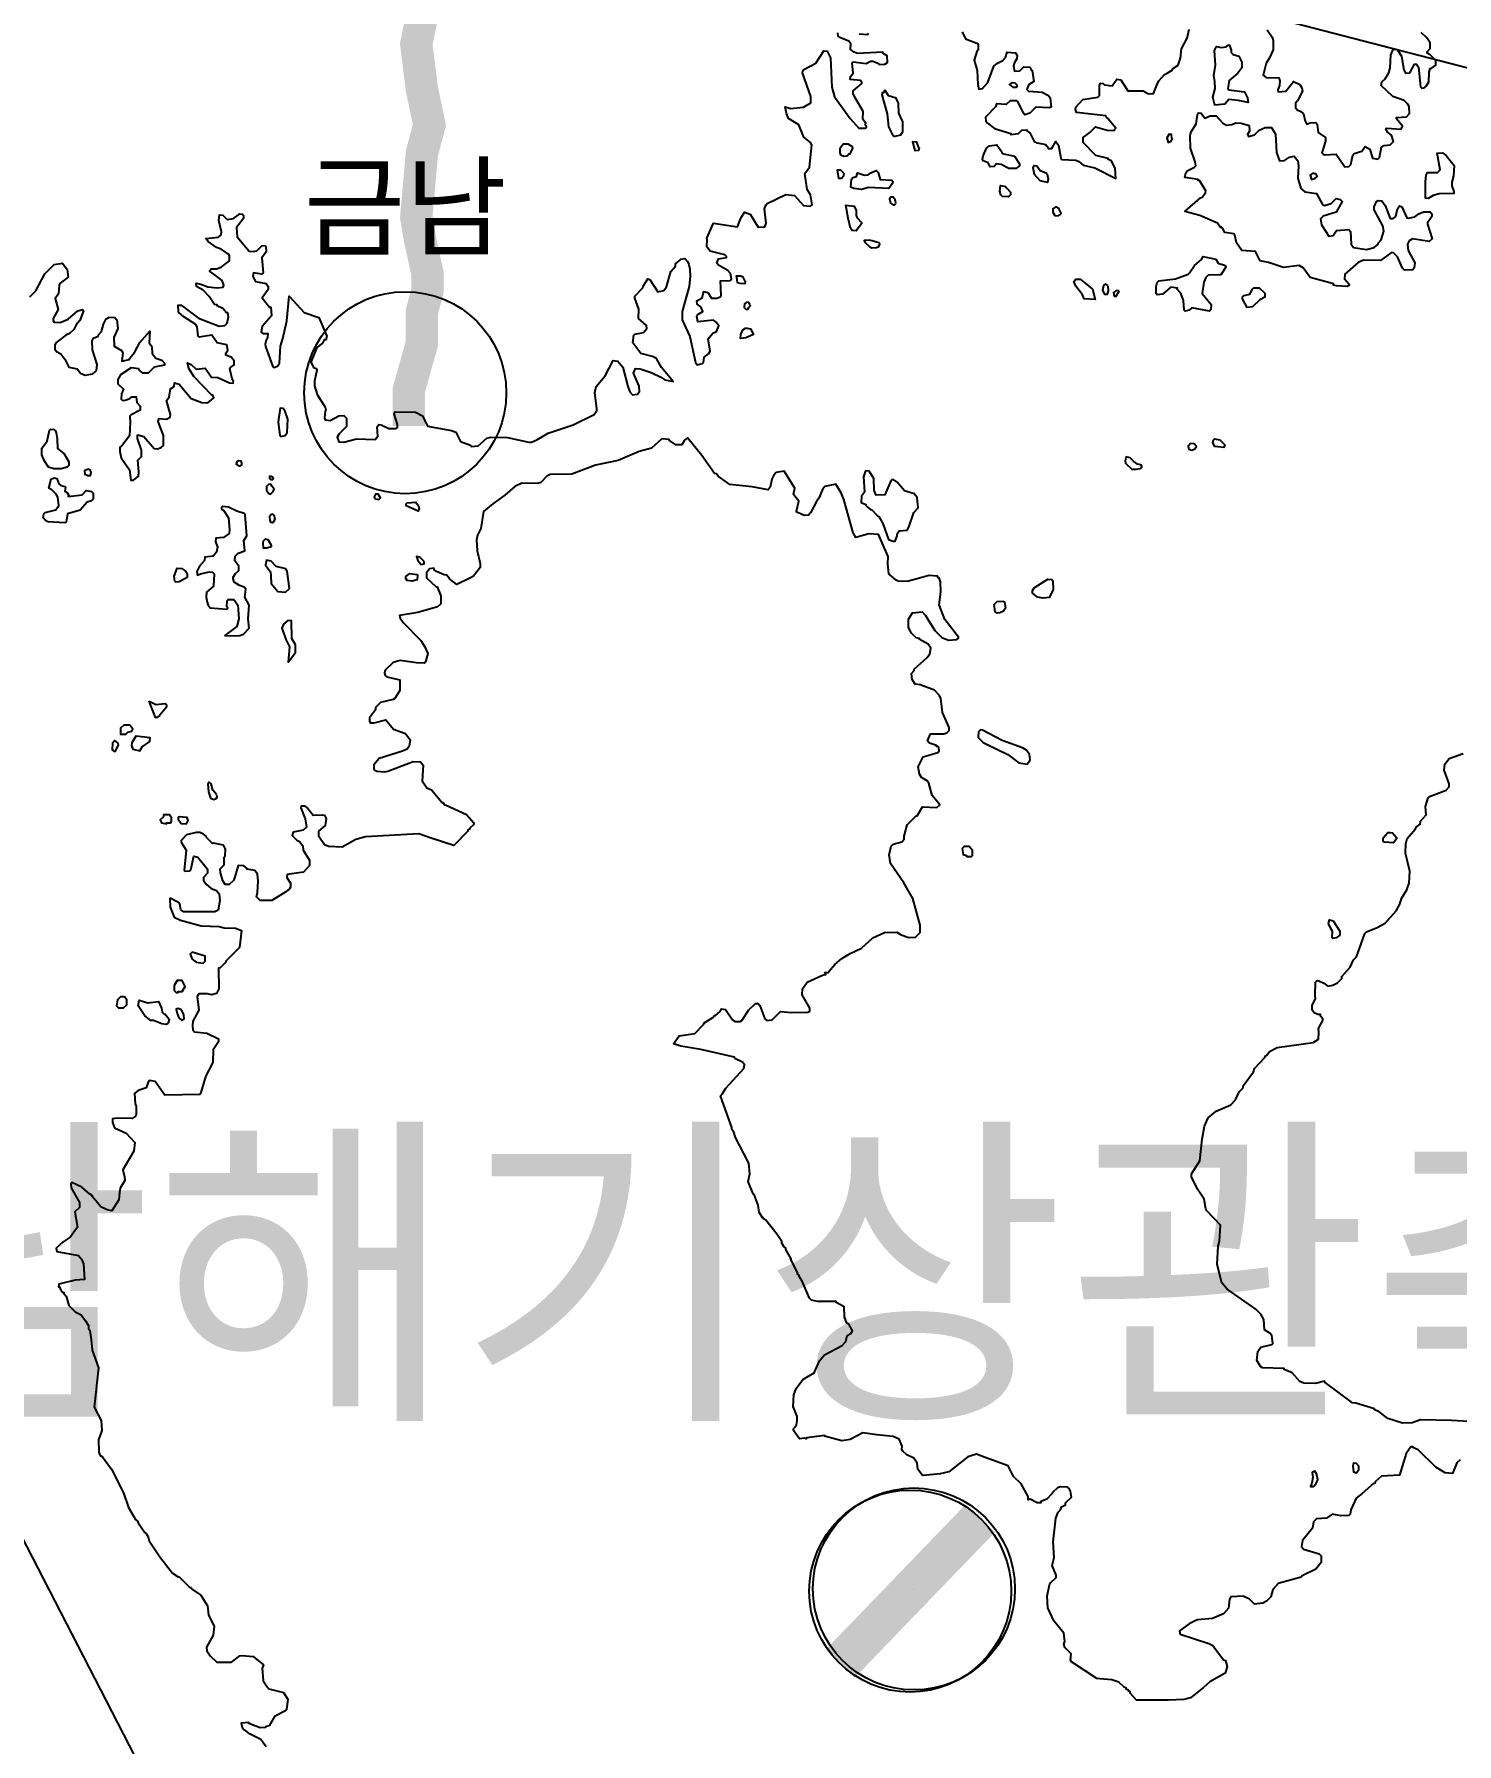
# Model space of a CAD drawing. Header units: millimetres. Extents: x -19392 to 580976, y -49129 to 736091.
# Drawn here: x 273600 to 291202, y 145260 to 166420 of the extents above; entities that cross this region are included whole.
import ezdxf
from ezdxf.enums import TextEntityAlignment as Align

# ---------------------------------------------------------------- set-up
doc = ezdxf.new("R2010")
doc.units = ezdxf.units.MM
for name, color, linetype in [('2121', 7, 'Continuous'), ('2122', 7, 'Continuous'), ('2411', 7, 'Continuous'), ('AWS', 4, 'Continuous'), ('AWS명', 2, 'Continuous'), ('EL', 2, 'Continuous'), ('Point', 1, 'Continuous'), ('관측소명', 3, 'Continuous'), ('기상청', 1, 'Continuous'), ('티센', 6, 'Continuous')]:
    doc.layers.add(name, color=color, linetype=linetype)
doc.styles.get("Standard").update_dxf_attribs({"font": ''})
doc.styles.get('Standard').set_extended_font_data('Gulim')

# ---------------------------------------------------------------- blocks, each defined once
blk = doc.blocks.new('관측소(기상청)')
at = {"layer": '기상청', "const_width": 500}
blk.add_lwpolyline([(821, 874), (-914, -926)], dxfattribs=at)
at = {"layer": '기상청'}
blk.add_circle((-46, -26), 1250, dxfattribs=at)

msp = doc.modelspace()

# ---------------------------------------------------------------- linework, layer by layer
at = {"layer": '2121', "color": 7}
for points in [[(273545, 163168), (273620, 163244), (273732, 163456), (273845, 163569), (273950, 163588), (274007, 163507), (274020, 163413), (273920, 163338), (273920, 163338), (273908, 163313), (273902, 163207), (273858, 163151), (273896, 163014), (273834, 162901), (273834, 162875), (273847, 162857), (273922, 162851), (274021, 162895), (274140, 162995), (274196, 163011), (274208, 162996), (274165, 162876), (274117, 162823), (274089, 162766), (274038, 162718), (273991, 162694), (273866, 162601), (273854, 162573), (273854, 162523), (273874, 162493), (273930, 162464), (273977, 162399), (274029, 162301), (274130, 162277), (274174, 162227), (274230, 162202), (274324, 162218), (274355, 162240), (274370, 162260), (274379, 162334), (274379, 162334), (274322, 162515), (274316, 162627), (274335, 162659), (274391, 162681), (274395, 162698), (274434, 162740), (274456, 162830), (274489, 162897), (274527, 162917), (274596, 162913), (274621, 162884), (274634, 162779), (274585, 162666), (274591, 162560), (274678, 162507), (274698, 162478), (274685, 162373), (274779, 162395), (274779, 162407), (274842, 162481), (274907, 162606), (275031, 162745), (275022, 162599), (275053, 162555), (275060, 162468), (275104, 162412), (275179, 162387), (275210, 162349), (275210, 162324), (275085, 162299), (275011, 162223), (275011, 162223), (274949, 162223), (274898, 162262), (274893, 162278), (274799, 162291), (274667, 162204), (274636, 162147), (274636, 162091), (274705, 162029), (274681, 161969), (274674, 161904), (274693, 161885), (274724, 161889), (274781, 161910), (274806, 161932), (274862, 161932), (274870, 161863), (274912, 161818), (274912, 161767), (274800, 161711), (274782, 161691), (274788, 161616), (274777, 161449), (274683, 161326), (274658, 161310), (274658, 161254), (274677, 161179), (274777, 161030), (274797, 160902), (274828, 160899), (274890, 160949), (274895, 161004), (274895, 161004), (274883, 161148), (274927, 161193), (274926, 161274), (274876, 161417), (274876, 161454), (274882, 161461), (274958, 161443), (275083, 161293), (275126, 161290), (275170, 161303), (275201, 161331), (275201, 161455), (275132, 161627), (275143, 161662), (275237, 161656), (275281, 161681), (275287, 161712), (275237, 161887), (275268, 161930), (275286, 162031), (275330, 162062), (275336, 162106), (275392, 162088), (275543, 161913), (275674, 161863), (275750, 161858), (275824, 161920), (275811, 161951), (275799, 161951), (275573, 162182), (275511, 162284), (275511, 162284), (275497, 162353), (275541, 162334), (275603, 162276), (275716, 162286), (275792, 162176), (275873, 162171), (276017, 162105), (276060, 162102), (276067, 162127), (276051, 162155), (276022, 162277), (276029, 162295), (276072, 162327), (276072, 162378), (276035, 162421), (275972, 162446), (275972, 162471), (275997, 162508), (275984, 162577), (275865, 162602), (275796, 162695), (275640, 162669), (275627, 162682), (275614, 162798), (275598, 162826), (275451, 162923), (275383, 162981), (275382, 163068), (275420, 163068), (275633, 162907), (275890, 162808), (275890, 162808), (275958, 162814), (275989, 162842), (276002, 162921), (275995, 162971), (275977, 162971), (275932, 163026), (275864, 163057), (275864, 163070), (275832, 163076), (275763, 163172), (275691, 163254), (275607, 163298), (275602, 163337), (275663, 163326), (275747, 163293), (275869, 163283), (275936, 163288), (275947, 163316), (275925, 163372), (275824, 163450), (275768, 163488), (275790, 163516), (275857, 163517), (275915, 163536), (276018, 163614), (276018, 163676), (276005, 163698), (275915, 163760), (275855, 163781), (275754, 163855), (275722, 163891), (275722, 163891), (275880, 163910), (275911, 163939), (275917, 163976), (275885, 164116), (275892, 164185), (275935, 164182), (275986, 164126), (276066, 164139), (276142, 164196), (276178, 164193), (276191, 164177), (276191, 164139), (276104, 164027), (276111, 163911), (276261, 163733), (276311, 163730), (276355, 163740), (276417, 163803), (276455, 163806), (276467, 163791), (276468, 163728), (276418, 163653), (276431, 163465), (276412, 163450), (276312, 163465), (276306, 163421), (276337, 163359), (276469, 163335), (276494, 163297), (276494, 163260), (276419, 163159), (276419, 163159), (276513, 163041), (276526, 163041), (276535, 162936), (276421, 162801), (276409, 162734), (276427, 162716), (276490, 162716), (276488, 162665), (276469, 162634), (276459, 162584), (276463, 162555), (276547, 162316), (276566, 162297), (276610, 162310), (276635, 162348), (276647, 162560), (276678, 162654), (276727, 162873), (276754, 163177), (276938, 162976), (277120, 162912), (277221, 162685), (277208, 162637), (277189, 162637), (277165, 162596), (277096, 162543), (277022, 162362), (277060, 162293), (277091, 162281), (277097, 162262), (277066, 162124), (277066, 162124), (277067, 162068), (277099, 161962), (277201, 161806), (277209, 161773), (277199, 161756), (277191, 161674), (277200, 161647), (277262, 161638), (277368, 161698), (277430, 161701), (277462, 161670), (277462, 161563), (277375, 161473), (277350, 161432), (277369, 161376), (277431, 161373), (277588, 161414), (277819, 161405), (277850, 161446), (277843, 161562), (277862, 161590), (277893, 161587), (277987, 161540), (278080, 161541), (278093, 161553), (278093, 161590), (278055, 161722), (278068, 161747), (278317, 161741), (278405, 161698), (278468, 161567), (278468, 161567), (278764, 161515), (278818, 161496), (278874, 161378), (279000, 161332), (279012, 161316), (279093, 161326), (279199, 161420), (279249, 161432), (279455, 161427), (279718, 161371), (279755, 161371), (279821, 161399), (279961, 161484), (280267, 161586), (280529, 161715), (280560, 161761), (280563, 161789), (280535, 161980), (280555, 162061), (280665, 162193), (280764, 162381), (280821, 162375), (280883, 162300), (280946, 162062), (280971, 161994), (281003, 161956), (281066, 161966), (281091, 161998), (281084, 162063), (281015, 162226), (281040, 162281), (281040, 162281), (281096, 162279), (281235, 162235), (281354, 162175), (281401, 162141), (281508, 162122), (281360, 162295), (281301, 162408), (281252, 162432), (281107, 162470), (281007, 162600), (281019, 162694), (281032, 162707), (281138, 162729), (281181, 162776), (281174, 162817), (281075, 162900), (281081, 163019), (281030, 163153), (281030, 163178), (281130, 163282), (281134, 163302), (281192, 163394), (281217, 163385), (281317, 163232), (281392, 163248), (281424, 163295), (281479, 163483), (281535, 163551), (281535, 163577), (281604, 163636), (281650, 163646), (281650, 163646), (281684, 163608), (281700, 163570), (281713, 163513), (281715, 163427), (281705, 163296), (281618, 162989), (281618, 162884), (281713, 162678), (281782, 162356), (281801, 162328), (281870, 162344), (281883, 162359), (281889, 162422), (281945, 162466), (281964, 162497), (281938, 162648), (281997, 162720), (282044, 162741), (282069, 162810), (282038, 162857), (282006, 162879), (281812, 162859), (281800, 162928), (281812, 162953), (281874, 162990), (281848, 163047), (281804, 163081), (281799, 163122), (281864, 163157), (281886, 163234), (281936, 163225), (281936, 163225), (281980, 163153), (282046, 163155), (282086, 163169), (282098, 163185), (282092, 163366), (282210, 163373), (282229, 163391), (282216, 163460), (282184, 163495), (282066, 163560), (282048, 163588), (282066, 163641), (282165, 163657), (282165, 163670), (282147, 163691), (281965, 163734), (281921, 163787), (281927, 163878), (281921, 163897), (282006, 164081), (282302, 164038), (282343, 164144), (282389, 164217), (282457, 164192), (282558, 164030), (282640, 164036), (282658, 164080), (282638, 164259), (282651, 164306), (282669, 164324), (282900, 164437), (282900, 164437), (283006, 164425), (283120, 164301), (283201, 164292), (283226, 164307), (283206, 164432), (283162, 164500), (283137, 164698), (283193, 164776), (283223, 165050), (283207, 165080), (283123, 165144), (283060, 165297), (282935, 165375), (282910, 165437), (282892, 165520), (282959, 165502), (283120, 165519), (283209, 165569), (283208, 165651), (283107, 165943), (283113, 165981), (283270, 166063), (283369, 166213), (283413, 166211), (283451, 166126), (283470, 165763), (283502, 165645), (283697, 165377), (283803, 165259), (283885, 165256), (283897, 165272), (283897, 165272), (283883, 165297), (283889, 165315), (283853, 165368), (283859, 165465), (283752, 165639), (283733, 165687), (283733, 165718), (283839, 165809), (283839, 165822), (283826, 165849), (283695, 165859), (283702, 165896), (283732, 165939), (283719, 166065), (283732, 166077), (283895, 166059), (283947, 166087), (283975, 166087), (284032, 166065), (284057, 166044), (284126, 166050), (284157, 166072), (284156, 166153), (284100, 166187), (284100, 166200), (283786, 166181), (283744, 166196), (283700, 166232), (283706, 166302), (283681, 166333), (283568, 166379), (283568, 166379), (283549, 166398), (283543, 166439)], [(283809, 166423), (283912, 166418), (283924, 166434)], [(285080, 166450), (285124, 166363), (285262, 166310), (285281, 166295), (285281, 166226), (285265, 166205), (285231, 166101), (285269, 165970), (285276, 165798), (285288, 165741), (285333, 165748), (285401, 165821), (285475, 166026), (285519, 166062), (285584, 166094), (285620, 166133), (285637, 166196), (285743, 166190), (285762, 166156), (285757, 166116), (285728, 166072), (285719, 166027), (285731, 165962), (285794, 165965), (285843, 166016), (285843, 166016), (285919, 166013), (285938, 165972), (285950, 165972), (285969, 165835), (285903, 165792), (285882, 165738), (285901, 165716), (286070, 165704), (286151, 165661), (286170, 165632), (286183, 165517), (286157, 165507), (285995, 165516), (285920, 165441), (285858, 165422), (285840, 165441), (285770, 165588), (285757, 165594), (285677, 165594), (285627, 165552), (285508, 165558), (285496, 165521), (285371, 165395), (285375, 165344), (285395, 165318), (285484, 165252), (285684, 165193), (285684, 165181), (285778, 165191), (285821, 165234), (285884, 165238), (285884, 165226), (285921, 165200), (285972, 165091), (286012, 165074), (286116, 165054), (286116, 165054), (286116, 165042), (286134, 165030), (286147, 165004), (286191, 165004), (286242, 165093), (286275, 165047), (286304, 164885), (286316, 164870), (286489, 164863), (286524, 164846), (286578, 164798), (286724, 164767), (286984, 164634), (286974, 164758), (286928, 164854), (286887, 164868), (286887, 164880), (286735, 164919), (286578, 165081), (286578, 165143), (286662, 165203), (286733, 165275), (286877, 165232), (286965, 165229), (286965, 165242), (286984, 165257), (286900, 165355), (286894, 165374), (286862, 165393), (286858, 165410), (286495, 165452), (286484, 165490), (286489, 165518), (286575, 165613), (286759, 165643), (286780, 165663), (286780, 165663), (286782, 165784), (286794, 165813), (286826, 165810), (286844, 165794), (286938, 165782), (286994, 165863), (287044, 165857), (287132, 165720), (287320, 165720), (287388, 165683), (287450, 165687), (287500, 165811), (287520, 165849), (287587, 165921), (287620, 165940), (287681, 165974), (287686, 165990), (287755, 166038), (287783, 166123), (287798, 166241), (287867, 166372), (287891, 166484)], [(288854, 166476), (288916, 166382), (288929, 166341), (288930, 166226), (288884, 166126), (288843, 166063), (288806, 165913), (288843, 165885), (288999, 165879), (289012, 165845), (289007, 165784), (288987, 165733), (288994, 165708), (289087, 165714), (289180, 165833), (289262, 165799), (289287, 165756), (289294, 165715), (289294, 165715), (289231, 165596), (289207, 165568), (289207, 165515), (289226, 165484), (289273, 165464), (289307, 165434), (289326, 165343), (289345, 165306), (289388, 165324), (289458, 165328), (289476, 165306), (289489, 165204), (289576, 165141), (289576, 165097), (289534, 164954), (289547, 164935), (289564, 164928), (289709, 164935), (289815, 164779), (289866, 164783), (289890, 164808), (289915, 164923), (289934, 164942), (290027, 164971), (290070, 165030), (290126, 164999), (290159, 164887), (290227, 164875), (290246, 164894), (290270, 165025), (290300, 165041), (290376, 165050), (290420, 165094), (290395, 165169), (290342, 165210), (290342, 165222), (290342, 165222), (290326, 165237), (290332, 165256), (290513, 165247), (290532, 165282), (290457, 165373), (290457, 165391), (290582, 165397), (290619, 165438), (290612, 165525), (290594, 165560), (290550, 165601), (290412, 165650), (290268, 165786), (290275, 165830), (290318, 165867), (290361, 165944), (290376, 166005), (290388, 166163), (290416, 166231), (290447, 166235), (290472, 166219), (290517, 166150), (290548, 165978), (290568, 165938), (290623, 165944), (290679, 166051), (290704, 166048), (290729, 166013), (290755, 165770), (290770, 165753), (290797, 165758), (290824, 165779), (290855, 165830), (290861, 165952), (290873, 165995), (290885, 165995), (290885, 165995), (290942, 166039), (290942, 166096), (290873, 166167), (290835, 166186), (290835, 166204), (290872, 166245), (290872, 166314), (290833, 166375), (290760, 166441)], [(291244, 148775), (291201, 148740), (291151, 148606), (291057, 148615), (290945, 148683), (290725, 148901), (290657, 148926), (290657, 148938), (290632, 148938), (290576, 148854), (290495, 148584), (290270, 148575), (290197, 148509), (290185, 148484), (290173, 148484), (290031, 148360), (289959, 148302), (289893, 148155), (289885, 148104), (289866, 148086), (289766, 148082), (289661, 148104), (289591, 148054), (289466, 148047), (289429, 148009), (289417, 147928), (289417, 147928), (289292, 147777), (289280, 147702), (289305, 147668), (289499, 147610), (289524, 147588), (289525, 147504), (289460, 147423), (289289, 147339), (289275, 147322), (288994, 147246), (288926, 147171), (288902, 147079), (288846, 147025), (288802, 147001), (288701, 146988), (288639, 147051), (288558, 147088), (288408, 147081), (288389, 147050), (288376, 146938), (288314, 146869), (288178, 146812), (287996, 146795), (287965, 146783), (287892, 146745), (287771, 146660), (287778, 146617), (288135, 146503), (288185, 146477), (288316, 146300), (288341, 146290), (288341, 146290), (288362, 146214), (288336, 146135), (288147, 146028), (288068, 145957), (287908, 145828), (287831, 145809), (287637, 145800), (287240, 145801), (287159, 145888), (287159, 145907), (287139, 145913), (287139, 145926), (287112, 145937), (287112, 145949), (287087, 145960), (287022, 146023), (286935, 146054), (286786, 146066), (286749, 146069), (286436, 146275), (286423, 146294), (286429, 146375), (286353, 146454), (286341, 146499), (286353, 146526), (286341, 146630), (286216, 146784), (286140, 146943), (286133, 147086), (286164, 147230), (286175, 147253), (286175, 147253), (286245, 147318), (286245, 147349), (286194, 147467), (286219, 147568), (286206, 147761), (286242, 148053), (286271, 148128), (286300, 148158), (286311, 148193), (286361, 148218), (286360, 148242), (286435, 148313), (286423, 148386), (286404, 148421), (286385, 148436), (286299, 148440), (286260, 148430), (286198, 148372), (286192, 148353), (286129, 148288), (286054, 148258), (286055, 148245), (286011, 148245), (285924, 148288), (285897, 148282), (285899, 148321), (285814, 148478), (285716, 148571), (285653, 148702), (285367, 148804), (285260, 148845), (285260, 148845), (285152, 148813), (284916, 148625), (284810, 148600), (284598, 148583), (284585, 148587), (284535, 148661), (284524, 148735), (284484, 148796), (284396, 148836), (284347, 148883), (284334, 148904), (284338, 148944), (284302, 149029), (284227, 149063), (284028, 149084), (283852, 149109), (283696, 149027), (283595, 149010), (283377, 149067), (283384, 149076), (283154, 149048), (283152, 149035), (283132, 149044), (283068, 149035), (282996, 149140), (282996, 149159), (283032, 149208), (283040, 149259), (283040, 149312), (282989, 149437), (283001, 149581), (283001, 149581), (283029, 149658), (283110, 149769), (283250, 149853), (283318, 150000), (283380, 150075), (283598, 150192), (283643, 150239), (283661, 150314), (283703, 150337), (283723, 150370), (283680, 150455), (283655, 150468), (283626, 150544), (283622, 150670), (283522, 150723), (283522, 150735), (283290, 150736), (283219, 150751), (283191, 150778), (283104, 150985), (283060, 151051), (283065, 151061), (283040, 151079), (283047, 151085), (282961, 151255), (282966, 151264), (282902, 151378), (282902, 151396), (282876, 151415), (282851, 151458), (282851, 151476), (282851, 151476), (282791, 151566), (282653, 151741), (282625, 151760), (282625, 151772), (282612, 151772), (282569, 151841), (282556, 151927), (282510, 152061), (282496, 152066), (282435, 152221), (282454, 152315), (282441, 152446), (282279, 152766), (282251, 152844), (282233, 152864), (282233, 152889), (282090, 153282), (282113, 153302), (282157, 153376), (282381, 153620), (282387, 153665), (282363, 153699), (282271, 153744), (282263, 153761), (281847, 153855), (281601, 153896), (281510, 153924), (281580, 154024), (281774, 154053), (281885, 154168), (281885, 154181), (281885, 154181), (281998, 154251), (282017, 154273), (282029, 154273), (282086, 154326), (282104, 154357), (282153, 154351), (282241, 154223), (282272, 154201), (282335, 154202), (282354, 154214), (282442, 154346), (282526, 154425), (282556, 154423), (282579, 154399), (282641, 154234), (282667, 154212), (282729, 154221), (282835, 154325), (282971, 154312), (283172, 154314), (283197, 154330), (283197, 154367), (283103, 154529), (283108, 154604), (283165, 154686), (283355, 154775), (283397, 154782), (283383, 154805), (283426, 154805), (283426, 154817), (283505, 154906), (283505, 154906), (283595, 154981), (283698, 155043), (283838, 155107), (283975, 155238), (284119, 155301), (284274, 155308), (284317, 155278), (284419, 155240), (284506, 155243), (284562, 155302), (284564, 155392), (284473, 155721), (284362, 155917), (284197, 156157), (284177, 156263), (284202, 156370), (284227, 156395), (284334, 156423), (284365, 156458), (284365, 156496), (284402, 156633), (284513, 156746), (284526, 156746), (284592, 156857), (284769, 156849), (284806, 156884), (284709, 156996), (284668, 157152), (284650, 157180), (284580, 157221), (284556, 157262), (284556, 157262), (284536, 157352), (284598, 157477), (284779, 157531), (284798, 157549), (284792, 157587), (284779, 157605), (284766, 157605), (284766, 157618), (284679, 157646), (284651, 157673), (284691, 157759), (284855, 157762), (284891, 157772), (284922, 157803), (284922, 157840), (284839, 158027), (284817, 158200), (284802, 158236), (284738, 158303), (284564, 158368), (284502, 158376), (284464, 158433), (284457, 158507), (284486, 158546), (284489, 158563), (284647, 158705), (284681, 158751), (284694, 158821), (284662, 158871), (284548, 158933), (284554, 158943), (284554, 158943), (284514, 158950), (284456, 159007), (284418, 159076), (284418, 159181), (284467, 159257), (284586, 159270), (284629, 159227), (284743, 159039), (284830, 158952), (284912, 158921), (285018, 158928), (285037, 158946), (285037, 158959), (284867, 159177), (284798, 159358), (284820, 159519), (284815, 159644), (284797, 159692), (284785, 159692), (284778, 159711), (284672, 159720), (284416, 159650), (284297, 159647), (284266, 159662), (284176, 159740), (284163, 159864), (284165, 159956), (284045, 160230), (283927, 160236), (283765, 160189), (283733, 160248), (283733, 160248), (283619, 160660), (283585, 160744), (283519, 160853), (283381, 160822), (283353, 160786), (283308, 160677), (283278, 160636), (283207, 160496), (283182, 160468), (283127, 160465), (283038, 160505), (283032, 160517), (283063, 160639), (282994, 160723), (283012, 160802), (282881, 161014), (282781, 160994), (282750, 160963), (282726, 160912), (282706, 160816), (282681, 160779), (282484, 160819), (282207, 160849), (282062, 160950), (282044, 160979), (282019, 160982), (281861, 161208), (281684, 161425), (281648, 161396), (281612, 161337), (281537, 161337), (281537, 161337), (281459, 161390), (281455, 161406), (281366, 161414), (281237, 161295), (281087, 161257), (280825, 161144), (280544, 161087), (280251, 160973), (279982, 160969), (279942, 160950), (279870, 160872), (279832, 160860), (279633, 160865), (279548, 160823), (279424, 160713), (279273, 160609), (279159, 160514), (279128, 160301), (279085, 160219), (279073, 160163), (279082, 160027), (279117, 159870), (279118, 159820), (279037, 159711), (279000, 159690), (278831, 159609), (278740, 159680), (278705, 159725), (278674, 159728), (278576, 159771), (278549, 159790), (278549, 159790), (278543, 159811), (278491, 159804), (278455, 159755), (278455, 159693), (278575, 159581), (278587, 159581), (278631, 159469), (278632, 159369), (278588, 159331), (278345, 159262), (278120, 159226), (278126, 159192), (278167, 159139), (278384, 158918), (278434, 158839), (278471, 158755), (278441, 158653), (278428, 158637), (278330, 158640), (278128, 158667), (278042, 158642), (277941, 158547), (277934, 158510), (277942, 158483), (277961, 158465), (278123, 158429), (278123, 158298), (278061, 158198), (278040, 158185), (277886, 158147), (277824, 158085), (277824, 158085), (277824, 158059), (277749, 157960), (277749, 157916), (277762, 157897), (277808, 157899), (277949, 157936), (278045, 157818), (278193, 157764), (278252, 157688), (278239, 157610), (278213, 157573), (278157, 157545), (277870, 157454), (277801, 157379), (277801, 157328), (277814, 157310), (277839, 157300), (277932, 157292), (277974, 157298), (278289, 157418), (278381, 157413), (278414, 157375), (278402, 157180), (278459, 157094), (278515, 157069), (278645, 156914), (278664, 156903), (278671, 156882), (278696, 156879), (278947, 156764), (279041, 156658), (279041, 156658), (279041, 156639), (278988, 156592), (278988, 156580), (278964, 156568), (278964, 156555), (278790, 156377), (278510, 156469), (278360, 156525), (277698, 156485), (277580, 156453), (277411, 156359), (277242, 156365), (277192, 156389), (277123, 156489), (277123, 156558), (277204, 156627), (277216, 156714), (277198, 156745), (277172, 156755), (277051, 156751), (276972, 156851), (276954, 156864), (276904, 156867), (276897, 156845), (276954, 156708), (276967, 156607), (276929, 156570), (276804, 156545), (276792, 156504), (276849, 156443), (276881, 156427), (276881, 156427), (276924, 156376), (276929, 156320), (277005, 156196), (277006, 156133), (276931, 156048), (276731, 156021), (276725, 155984), (276769, 155913), (276769, 155863), (276757, 155844), (276714, 155804), (276539, 155700), (276395, 155700), (276351, 155743), (276363, 155799), (276369, 155937), (276362, 156025), (276331, 156068), (276231, 156086), (276231, 156099), (276194, 156127), (276125, 156130), (276069, 155949), (276014, 155895), (275963, 155898), (275932, 155942), (275904, 156041), (275900, 156091), (275950, 156141), (275950, 156235), (275962, 156251), (275962, 156251), (275968, 156332), (275943, 156382), (275818, 156409), (275805, 156403), (275732, 156478), (275729, 156493), (275695, 156521), (275648, 156541), (275605, 156541), (275482, 156512), (275418, 156440), (275418, 156421), (275481, 156321), (275456, 156071), (275463, 156062), (275526, 156065), (275538, 156078), (275575, 156247), (275624, 156234), (275744, 156085), (275744, 156035), (275694, 155984), (275694, 155947), (275729, 155901), (275788, 155847), (275857, 155823), (275888, 155782), (275895, 155698), (275877, 155579), (275833, 155557), (275452, 155556), (275452, 155556), (275414, 155584), (275402, 155652), (275383, 155674), (275283, 155727), (275277, 155721), (275283, 155615), (275333, 155493), (275409, 155456), (275665, 155385), (275888, 155376), (275951, 155361), (276090, 155355), (276165, 155325), (276141, 155117), (275969, 154949), (275969, 154936), (275899, 154866), (275879, 154861), (275886, 154604), (275855, 154548), (275792, 154532), (275743, 154545), (275636, 154541), (275618, 154510), (275638, 154341), (275563, 154203), (275557, 154153), (275563, 154097), (275582, 154072), (275737, 154055), (275882, 153987), (275882, 153987), (275882, 153950), (275814, 153849), (275809, 153692), (275725, 153530), (275659, 153310), (275647, 153295), (275216, 153287), (275097, 153458), (275028, 153471), (275009, 153450), (274985, 153380), (274885, 153345), (274841, 153308), (274850, 153180), (274861, 153152), (274861, 153051), (274849, 153026), (274811, 152998), (274625, 153004), (274568, 152994), (274568, 152951), (274593, 152885), (274737, 152820), (274843, 152702), (274831, 152595), (274695, 152366), (274718, 152280), (274720, 152233), (274664, 152138), (274654, 152084), (274646, 151995), (274646, 151995), (274560, 151859), (274503, 151870), (274424, 151905), (274321, 152031), (274321, 152044), (274308, 152044), (274308, 152056), (274286, 152065), (274189, 152149), (274064, 152206), (274052, 152190), (274058, 152143), (274158, 151962), (274159, 151900), (274103, 151843), (274135, 151656), (274048, 151537), (273953, 151469), (273873, 151396), (273880, 151355), (274148, 151306), (274185, 151258), (274211, 151200), (274221, 151008), (274105, 151001), (273906, 150949), (273900, 150918), (273913, 150915), (273925, 150883), (273955, 150846), (273967, 150846), (273967, 150846), (273967, 150833), (273994, 150802), (274026, 150687), (274107, 150606), (274182, 150571), (274236, 150497), (274270, 150438), (274273, 150401), (274289, 150374), (274303, 150261), (274315, 150132), (274397, 149914), (274342, 149426), (274430, 149264), (274437, 149140), (274412, 149067), (274394, 149027), (274401, 148870), (274413, 148833), (274444, 148811), (274557, 148661), (274706, 148366), (274765, 148184), (274852, 148037), (274878, 148018), (274884, 147997), (274967, 147875), (274985, 147864), (275010, 147823), (275023, 147772), (275154, 147573), (275154, 147573), (275311, 147374), (275380, 147327), (275392, 147327), (275527, 147197), (275540, 147197), (275546, 147178), (275662, 147101), (275744, 146969), (275756, 146851), (275825, 146716), (275814, 146607), (275733, 146456), (275734, 146413), (275775, 146349), (275859, 146273), (276040, 146270), (276146, 146348), (276171, 146355), (276308, 146340), (276437, 146238), (276421, 146197), (276434, 146041), (276472, 145978), (276503, 145941), (276684, 145895), (276736, 145812), (276723, 145685), (276710, 145670), (276573, 145598), (276505, 145482), (276471, 145476), (276471, 145476), (276461, 145462), (276395, 145460), (276255, 145512), (276255, 145525), (276161, 145515), (276174, 145461), (276199, 145435), (276249, 145396), (276405, 145316), (276468, 145229)], [(291424, 149247), (291137, 149261), (290755, 149270), (290649, 149232), (290531, 149231), (290349, 149287), (290236, 149374), (290185, 149394), (290183, 149407), (289955, 149476), (289912, 149479), (289912, 149479), (289573, 149731), (289567, 149750), (289456, 149722), (289311, 149724), (289261, 149746), (289167, 149851), (289067, 149892), (289066, 149904), (288798, 149913), (288779, 149925), (288728, 150006), (288741, 150118), (288778, 150169), (288915, 150204), (288928, 150220), (288915, 150313), (288888, 150344), (288821, 150385), (288814, 150513), (288779, 150577), (288714, 150639), (288363, 150886), (288294, 150967), (288237, 151191), (288248, 151418), (288267, 151481), (288279, 151679), (288110, 151857), (288097, 151882), (288078, 152003), (287996, 152127), (287996, 152127), (287921, 152278), (287921, 152315), (288021, 152478), (288050, 152746), (288081, 152907), (288125, 153009), (288225, 153090), (288406, 153170), (288465, 153232), (288511, 153330), (288561, 153379), (288561, 153405), (288688, 153579), (288698, 153617), (288828, 153757), (288834, 153776), (288852, 153783), (288884, 153830), (288978, 153878), (289427, 153942), (289490, 153982), (289496, 154070), (289490, 154114), (289545, 154213), (289545, 154232), (289514, 154267), (289514, 154286), (289483, 154286), (289438, 154307), (289413, 154339), (289413, 154401), (289413, 154401), (289456, 154482), (289450, 154526), (289456, 154688), (289475, 154707), (289494, 154704), (289558, 154674), (289606, 154636), (289668, 154649), (289725, 154680), (289781, 154733), (289781, 154758), (289884, 154874), (289923, 154965), (289960, 155001), (290066, 155291), (290085, 155309), (290217, 155364), (290315, 155419), (290453, 155572), (290497, 155654), (290519, 155724), (290583, 155830), (290614, 155911), (290620, 156060), (290569, 156285), (290573, 156400), (290587, 156467), (290693, 156586), (290700, 156605), (290749, 156642), (290755, 156679), (290755, 156679), (290822, 156759), (290817, 156861), (290848, 156967), (290866, 156986), (291073, 157065), (291110, 157106), (291110, 157143), (291046, 157311), (291053, 157386), (291108, 157455), (291283, 157518)]]:
    msp.add_lwpolyline(points, dxfattribs=at)
at = {"layer": '2122', "color": 7}
for points in [[(288195, 165910), (288218, 166036), (288205, 166217), (288229, 166267), (288286, 166255), (288348, 166264), (288373, 166286), (288392, 166283), (288411, 166224), (288411, 166193), (288437, 166168), (288505, 166147), (288542, 166075), (288542, 166006), (288493, 165940), (288387, 165849), (288369, 165749), (288381, 165730), (288575, 165706), (288613, 165632), (288619, 165575), (288496, 165601), (288381, 165612), (288332, 165556), (288207, 165543), (288182, 165643), (288213, 165748), (288210, 165837), (288195, 165910), (288195, 165910)], [(284153, 165433), (284172, 165272), (284216, 165182), (284235, 165160), (284254, 165157), (284322, 165176), (284347, 165217), (284346, 165336), (284298, 165442), (284296, 165567), (284264, 165629), (284170, 165657), (284133, 165719), (284120, 165722), (284107, 165696), (284094, 165696), (284089, 165669), (284153, 165433), (284153, 165433)], [(285767, 165787), (285738, 165816), (285692, 165820), (285669, 165796), (285709, 165764), (285756, 165766), (285767, 165784), (285767, 165784)], [(287838, 164224), (288031, 164397), (288050, 164403), (288092, 164455), (288098, 164480), (288017, 164608), (288004, 164611), (288004, 164623), (287836, 164648), (287849, 164705), (287866, 164730), (287958, 164776), (287972, 164792), (287966, 164842), (287909, 165010), (287902, 165166), (287914, 165210), (287977, 165310), (287995, 165422), (288007, 165448), (288039, 165442), (288083, 165380), (288151, 165411), (288226, 165411), (288307, 165318), (288351, 165296), (288420, 165303), (288470, 165325), (288533, 165319), (288633, 165291), (288639, 165219), (288639, 165219), (288614, 165178), (288627, 165154), (288701, 165175), (288758, 165232), (288833, 165264), (288908, 165264), (288958, 165183), (288971, 164958), (289009, 164855), (289072, 164858), (289134, 164899), (289190, 164909), (289234, 164852), (289243, 164791), (289235, 164637), (289272, 164509), (289323, 164469), (289467, 164448), (289542, 164313), (289566, 164301), (289648, 164323), (289711, 164385), (289760, 164376), (289785, 164348), (289711, 164217), (289549, 164167), (289517, 164135), (289530, 164060), (289619, 163920), (289674, 163930), (289712, 163992), (289712, 163992), (289868, 164002), (289887, 163980), (289895, 163821), (289925, 163780), (290087, 163756), (290181, 163782), (290229, 163822), (290229, 163834), (290268, 163875), (290299, 163981), (290286, 164049), (290179, 164247), (290179, 164284), (290210, 164350), (290231, 164362), (290273, 164356), (290317, 164300), (290379, 164141), (290417, 164141), (290449, 164163), (290467, 164257), (290492, 164295), (290522, 164285), (290586, 164148), (290604, 164142), (290685, 164158), (290734, 164196), (290792, 164223), (290873, 164221), (290892, 164196), (290892, 164165), (290892, 164165), (290842, 164087), (290842, 164068), (290899, 163889), (290862, 163855), (290656, 163886), (290612, 163864), (290593, 163820), (290600, 163745), (290682, 163589), (290675, 163527), (290657, 163504), (290557, 163498), (290532, 163523), (290469, 163664), (290418, 163716), (290394, 163719), (290257, 163619), (290050, 163624), (289981, 163593), (289819, 163449), (289814, 163393), (289870, 163327), (289870, 163308), (289845, 163299), (289715, 163304), (289677, 163316), (289675, 163329), (289389, 163410), (289300, 163529), (289250, 163559), (289057, 163533), (289057, 163533), (288874, 163595), (288770, 163617), (288713, 163729), (288544, 163744), (288475, 163838), (288456, 163935), (288444, 163950), (288331, 163968), (288305, 164018), (288287, 164025), (288287, 164037), (288274, 164030), (288243, 164083), (288022, 164177), (287838, 164224), (287838, 164224)], [(283650, 165059), (283610, 165058), (283567, 165002), (283567, 164946), (283580, 164927), (283617, 164909), (283658, 164914), (283679, 164940), (283695, 164941), (283729, 165009), (283723, 165027), (283673, 165059), (283650, 165059), (283650, 165059)], [(284544, 165012), (284520, 165083), (284468, 165088), (284497, 164983), (284545, 164984), (284554, 165012), (284554, 165012)], [(285579, 164944), (285729, 164909), (285792, 164816), (285792, 164791), (285746, 164757), (285661, 164759), (285566, 164809), (285505, 164815), (285479, 164784), (285429, 164777), (285404, 164827), (285341, 164852), (285335, 164870), (285341, 164914), (285385, 165008), (285422, 165039), (285510, 165052), (285573, 164966), (285579, 164944), (285579, 164944)], [(287678, 165130), (287671, 165181), (287645, 165185), (287613, 165136), (287631, 165079), (287667, 165098), (287683, 165128), (287683, 165128)], [(290823, 164676), (290840, 164708), (290965, 164708), (290996, 164740), (290958, 164946), (291027, 164952), (291071, 164920), (291171, 164797), (291162, 164668), (291139, 164591), (291140, 164544), (291166, 164475), (291166, 164450), (290985, 164446), (290910, 164422), (290847, 164386), (290816, 164389), (290814, 164596), (290823, 164676), (290823, 164676)], [(283618, 164700), (283579, 164738), (283536, 164737), (283551, 164637), (283589, 164638), (283618, 164671), (283622, 164700), (283622, 164700)], [(283951, 164706), (284017, 164735), (284043, 164707), (284068, 164623), (284212, 164614), (284225, 164598), (284214, 164568), (284174, 164511), (283925, 164522), (283838, 164497), (283742, 164510), (283706, 164527), (283712, 164628), (283731, 164646), (283774, 164658), (283786, 164703), (283874, 164675), (283918, 164678), (283951, 164706), (283951, 164706)], [(285977, 164683), (285961, 164766), (285973, 164797), (286004, 164791), (286046, 164733), (286120, 164703), (286135, 164686), (286148, 164625), (286136, 164586), (286049, 164604), (285977, 164683), (285977, 164683)], [(289476, 164664), (289461, 164690), (289421, 164702), (289389, 164675), (289406, 164624), (289445, 164636), (289470, 164654), (289477, 164664), (289477, 164664)], [(285631, 164519), (285680, 164466), (285681, 164434), (285656, 164406), (285581, 164412), (285562, 164434), (285549, 164478), (285555, 164546), (285617, 164534), (285631, 164519), (285631, 164519)], [(283670, 164143), (283644, 164303), (283744, 164290), (283769, 164240), (283770, 164171), (283782, 164147), (283838, 164091), (283838, 164072), (283770, 163988), (283720, 163990), (283702, 164021), (283670, 164143), (283670, 164143)], [(284261, 164329), (284252, 164370), (284229, 164402), (284201, 164404), (284181, 164383), (284194, 164331), (284232, 164303), (284250, 164312), (284262, 164327), (284262, 164327)], [(286307, 164204), (286280, 164265), (286241, 164284), (286203, 164258), (286202, 164218), (286229, 164176), (286271, 164173), (286294, 164189), (286307, 164206), (286307, 164206)], [(283970, 163862), (283932, 163873), (283871, 163869), (283877, 163848), (283940, 163788), (283966, 163777), (284020, 163779), (284052, 163794), (284064, 163823), (284052, 163839), (283970, 163862), (283970, 163862)], [(287895, 163468), (287957, 163559), (288045, 163630), (288063, 163668), (288220, 163634), (288251, 163587), (288339, 163559), (288345, 163538), (288283, 163444), (288127, 163437), (288096, 163411), (288072, 163352), (288052, 163212), (288165, 163074), (288160, 163012), (288141, 162993), (287925, 163034), (287891, 163005), (287841, 162992), (287828, 163004), (287822, 163123), (287787, 163214), (287740, 163267), (287746, 163276), (287664, 163291), (287559, 163204), (287496, 163194), (287484, 163213), (287482, 163299), (287496, 163347), (287514, 163366), (287514, 163366), (287721, 163392), (287877, 163449), (287895, 163468), (287895, 163468)], [(282297, 163386), (282291, 163430), (282341, 163430), (282364, 163420), (282397, 163355), (282392, 163330), (282335, 163333), (282304, 163345), (282297, 163386), (282297, 163386)], [(286603, 163339), (286696, 163266), (286728, 163138), (286591, 163144), (286572, 163193), (286489, 163300), (286465, 163359), (286490, 163387), (286541, 163388), (286603, 163339), (286603, 163339)], [(286885, 163308), (286855, 163329), (286829, 163311), (286820, 163248), (286844, 163203), (286879, 163204), (286891, 163242), (286887, 163307), (286887, 163307)], [(287023, 163242), (286992, 163250), (286953, 163225), (286961, 163180), (286984, 163175), (287013, 163219), (287024, 163241), (287024, 163241)], [(288674, 163264), (288695, 163283), (288758, 163283), (288827, 163214), (288828, 163164), (288765, 163133), (288675, 163044), (288610, 163038), (288552, 163144), (288552, 163169), (288571, 163188), (288640, 163201), (288674, 163264), (288674, 163264)], [(282459, 163070), (282442, 163098), (282418, 163103), (282390, 163083), (282386, 163037), (282409, 163012), (282432, 163020), (282440, 163034), (282461, 163068), (282461, 163068)], [(282420, 162780), (282462, 162774), (282500, 162705), (282404, 162664), (282338, 162655), (282344, 162704), (282368, 162761), (282400, 162783), (282420, 162780), (282420, 162780)], [(276619, 161621), (276638, 161455), (276650, 161442), (276706, 161452), (276731, 161492), (276737, 161655), (276705, 161752), (276680, 161786), (276643, 161792), (276619, 161621), (276619, 161621)], [(273694, 161297), (273758, 161382), (273789, 161520), (273801, 161532), (273845, 161526), (273864, 161511), (273873, 161487), (273885, 161413), (273887, 161293), (273971, 161226), (274027, 161126), (274028, 161083), (274009, 161062), (273934, 161039), (273841, 161042), (273778, 161063), (273723, 161145), (273695, 161216), (273694, 161297), (273694, 161297)], [(287980, 161318), (287954, 161349), (287907, 161354), (287877, 161321), (287888, 161284), (287925, 161273), (287962, 161287), (287982, 161318), (287982, 161318)], [(288269, 161400), (288334, 161338), (288321, 161307), (288209, 161316), (288184, 161363), (288190, 161400), (288203, 161413), (288269, 161400), (288269, 161400)], [(274301, 161019), (274269, 161038), (274223, 161018), (274227, 160975), (274262, 160960), (274297, 160960), (274305, 160999), (274297, 161018), (274297, 161018)], [(276165, 161134), (276132, 161139), (276105, 161126), (276099, 161099), (276129, 161076), (276152, 161076), (276168, 161090), (276170, 161116), (276161, 161135), (276161, 161135)], [(287199, 161035), (287235, 161036), (287290, 161043), (287305, 161069), (287293, 161089), (287250, 161099), (287208, 161130), (287160, 161178), (287110, 161190), (287097, 161140), (287105, 161109), (287185, 161034), (287199, 161035), (287199, 161035)], [(274003, 160752), (274026, 160710), (274019, 160700), (274191, 160721), (274241, 160772), (274310, 160762), (274328, 160740), (274329, 160665), (274308, 160643), (274254, 160628), (274167, 160531), (274011, 160483), (273993, 160384), (273980, 160371), (273768, 160386), (273739, 160403), (273711, 160435), (273717, 160482), (273736, 160501), (273867, 160533), (273904, 160589), (273891, 160689), (273872, 160727), (273816, 160783), (273779, 160802), (273809, 160914), (273847, 160930), (273878, 160923), (273903, 160857), (273928, 160833), (273980, 160823), (273980, 160823), (273987, 160814), (273980, 160764), (274003, 160752), (274003, 160752)], [(276567, 160790), (276546, 160824), (276529, 160850), (276499, 160846), (276472, 160824), (276472, 160778), (276498, 160741), (276524, 160728), (276556, 160760), (276568, 160789), (276568, 160789)], [(276556, 160934), (276532, 160948), (276509, 160945), (276510, 160922), (276531, 160908), (276554, 160910), (276559, 160925), (276557, 160935), (276557, 160935)], [(283902, 160576), (283947, 160538), (283966, 160535), (284034, 160459), (284051, 160453), (284100, 160366), (284170, 160168), (284227, 160144), (284252, 160147), (284277, 160212), (284277, 160237), (284301, 160275), (284401, 160281), (284423, 160320), (284482, 160501), (284538, 160557), (284525, 160685), (284487, 160732), (284368, 160769), (284277, 160876), (284237, 160903), (284212, 160905), (284199, 160893), (284125, 160721), (284019, 160714), (283994, 160774), (283987, 160923), (283931, 161011), (283886, 161017), (283862, 160942), (283875, 160754), (283875, 160754), (283838, 160704), (283832, 160623), (283888, 160598), (283888, 160586), (283902, 160576), (283902, 160576)], [(277875, 160694), (277854, 160729), (277823, 160728), (277807, 160695), (277821, 160668), (277862, 160662), (277883, 160680), (277871, 160701), (277871, 160701)], [(278352, 160517), (278202, 160582), (278202, 160607), (278215, 160620), (278321, 160629), (278353, 160584), (278362, 160548), (278352, 160517), (278352, 160517)], [(275959, 158978), (276030, 158972), (276143, 158979), (276190, 158994), (276259, 159067), (276249, 159186), (276258, 159354), (276207, 159454), (276220, 159553), (276199, 159577), (276138, 159597), (276075, 159640), (276063, 159678), (276063, 159700), (276091, 159744), (276131, 159784), (276131, 159835), (276081, 159903), (276087, 159959), (276124, 159997), (276205, 160028), (276192, 160154), (276229, 160210), (276210, 160472), (276197, 160488), (276105, 160517), (276004, 160565), (275929, 160574), (275916, 160562), (275916, 160543), (275941, 160531), (275941, 160531), (276004, 160434), (276017, 160290), (276011, 160240), (275942, 160190), (275849, 160184), (275842, 160143), (275867, 160071), (275856, 160009), (275812, 159961), (275712, 159946), (275706, 159908), (275644, 159838), (275613, 159769), (275619, 159724), (275657, 159742), (275766, 159766), (275804, 159763), (275825, 159740), (275820, 159590), (275732, 159515), (275726, 159452), (275739, 159390), (275751, 159352), (275776, 159321), (275983, 159306), (275995, 159321), (275983, 159334), (275988, 159409), (276001, 159422), (276070, 159422), (276120, 159354), (276120, 159354), (276132, 159185), (276108, 159091), (275959, 158978), (275959, 158978)], [(276579, 160427), (276574, 160461), (276554, 160478), (276527, 160470), (276512, 160445), (276517, 160407), (276523, 160380), (276548, 160376), (276570, 160390), (276581, 160427), (276581, 160427)], [(276432, 160123), (276436, 160148), (276461, 160173), (276492, 160167), (276530, 160098), (276530, 160074), (276480, 160058), (276436, 160061), (276432, 160123), (276432, 160123)], [(275340, 159733), (275369, 159813), (275425, 159807), (275472, 159773), (275492, 159736), (275494, 159695), (275395, 159641), (275351, 159638), (275338, 159651), (275332, 159713), (275340, 159733), (275340, 159733)], [(276528, 159716), (276532, 159623), (276613, 159524), (276707, 159515), (276757, 159561), (276731, 159774), (276713, 159802), (276593, 159833), (276531, 159898), (276474, 159911), (276462, 159848), (276525, 159768), (276528, 159716), (276528, 159716)], [(278424, 159894), (278373, 159949), (278330, 159956), (278346, 159906), (278389, 159855), (278424, 159867), (278424, 159894), (278424, 159894)], [(278276, 159741), (278337, 159733), (278343, 159724), (278337, 159667), (278275, 159649), (278212, 159660), (278212, 159673), (278200, 159676), (278200, 159707), (278249, 159745), (278276, 159741), (278276, 159741)], [(286075, 159635), (286141, 159675), (286190, 159672), (286203, 159656), (286210, 159544), (286160, 159450), (286085, 159441), (286014, 159453), (285953, 159500), (285953, 159534), (285972, 159568), (286075, 159635), (286075, 159635)], [(285483, 159332), (285479, 159360), (285517, 159398), (285585, 159404), (285604, 159396), (285617, 159318), (285593, 159281), (285548, 159258), (285517, 159254), (285492, 159270), (285483, 159332), (285483, 159332)], [(276744, 158647), (276834, 158768), (276834, 158862), (276788, 158943), (276783, 159159), (276739, 159165), (276683, 159118), (276664, 159068), (276717, 158920), (276759, 158837), (276744, 158647), (276744, 158647)], [(275022, 158164), (275106, 158126), (275225, 158135), (275237, 158119), (275238, 158089), (275154, 157991), (275119, 157963), (275100, 157963), (275022, 158164), (275022, 158164)], [(274733, 157756), (274757, 157781), (274808, 157793), (274820, 157818), (274782, 157869), (274707, 157869), (274669, 157830), (274669, 157755), (274733, 157756), (274733, 157756)], [(274639, 157644), (274598, 157677), (274570, 157644), (274566, 157562), (274603, 157541), (274644, 157619), (274639, 157644), (274639, 157644)], [(274906, 157549), (274934, 157601), (275030, 157667), (275033, 157710), (274857, 157731), (274808, 157650), (274802, 157616), (274820, 157571), (274906, 157549), (274906, 157549)], [(285375, 157639), (285648, 157506), (285785, 157400), (285886, 157384), (285923, 157440), (285916, 157506), (285879, 157559), (285828, 157587), (285579, 157680), (285334, 157808), (285309, 157810), (285284, 157785), (285278, 157717), (285343, 157654), (285375, 157639), (285375, 157639)], [(275856, 157012), (275811, 157065), (275790, 157143), (275766, 157163), (275749, 157139), (275758, 157044), (275783, 156966), (275824, 156950), (275853, 156962), (275865, 156983), (275861, 157008), (275861, 157008)], [(275235, 156645), (275235, 156658), (275286, 156658), (275299, 156682), (275299, 156720), (275273, 156758), (275198, 156758), (275198, 156733), (275160, 156695), (275173, 156658), (275235, 156645), (275235, 156645)], [(275442, 156731), (275398, 156733), (275379, 156724), (275379, 156705), (275417, 156652), (275486, 156646), (275504, 156690), (275492, 156724), (275442, 156731), (275442, 156731)], [(290377, 156538), (290405, 156535), (290456, 156479), (290456, 156460), (290419, 156410), (290306, 156422), (290293, 156434), (290293, 156472), (290350, 156541), (290377, 156538), (290377, 156538)], [(285196, 156241), (285209, 156254), (285209, 156318), (285170, 156367), (285108, 156367), (285083, 156341), (285096, 156266), (285134, 156254), (285134, 156241), (285196, 156241), (285196, 156241)], [(289654, 155335), (289616, 155413), (289628, 155457), (289672, 155445), (289754, 155320), (289754, 155270), (289710, 155236), (289667, 155229), (289660, 155242), (289666, 155313), (289654, 155335), (289654, 155335)], [(275692, 154923), (275716, 154947), (275716, 155011), (275553, 155059), (275529, 155034), (275554, 154972), (275604, 154935), (275692, 154923), (275692, 154923)], [(275381, 154559), (275381, 154571), (275430, 154572), (275467, 154634), (275430, 154709), (275368, 154708), (275330, 154646), (275330, 154584), (275356, 154559), (275381, 154559), (275381, 154559)], [(274706, 154370), (274744, 154407), (274744, 154469), (274718, 154507), (274669, 154507), (274631, 154469), (274619, 154394), (274644, 154370), (274706, 154370), (274706, 154370)], [(275073, 154440), (275138, 154446), (275173, 154366), (275181, 154315), (275207, 154290), (275219, 154290), (275269, 154228), (275257, 154177), (275232, 154165), (275178, 154172), (275076, 154211), (275041, 154214), (274969, 154270), (274888, 154395), (274900, 154464), (275006, 154433), (275073, 154440), (275073, 154440)], [(275451, 154285), (275422, 154346), (275381, 154362), (275357, 154354), (275369, 154301), (275390, 154247), (275423, 154215), (275455, 154235), (275451, 154281), (275451, 154281)], [(289468, 148602), (289445, 148633), (289414, 148619), (289420, 148555), (289407, 148488), (289394, 148446), (289428, 148446), (289457, 148479), (289485, 148528), (289468, 148606), (289468, 148606)], [(289994, 148692), (289961, 148731), (289925, 148733), (289914, 148695), (289925, 148627), (289963, 148615), (289990, 148655), (289992, 148697), (289992, 148697)]]:
    msp.add_lwpolyline(points, dxfattribs=at)
at = {"layer": '2411', "const_width": 400}
msp.add_lwpolyline([(278373, 167450), (278444, 167159), (278444, 166903), (278397, 166647), (278327, 166297), (278397, 165738), (278490, 165296), (278397, 164947), (278327, 164155), (278374, 163875), (278467, 163456), (278467, 163246), (278397, 162990), (278397, 162594), (278234, 162012), (278234, 161733), (278234, 161570)], dxfattribs=at)
at = {"layer": 'AWS'}
msp.add_circle((278191, 161983), 1250, dxfattribs=at)
at = {"layer": '기상청'}
msp.add_circle((284485, 147177), 1250, dxfattribs=at)
at = {"layer": '티센'}
for points in [[(259890, 174144), (306710, 162026)], [(259890, 174144), (287324, 120863)]]:
    msp.add_lwpolyline(points, dxfattribs=at)

# ---------------------------------------------------------------- block references
at = {"layer": 'Point'}
msp.add_blockref('관측소(기상청)', (284485, 147177), dxfattribs=at)

# ---------------------------------------------------------------- texts
at = {"layer": 'AWS명'}
msp.add_text('금남', height=1000, dxfattribs=at).set_placement((278191, 163483), align=Align.BOTTOM_CENTER)
at = {"layer": 'EL'}
msp.add_text('0.000', height=2.5, dxfattribs=at).set_placement((284485, 147176), align=Align.TOP_CENTER)
at = {"layer": '관측소명'}
msp.add_text('남해기상관측소', height=3000, dxfattribs=at).set_placement((284485, 148677), align=Align.BOTTOM_CENTER)

doc.saveas('drawing.dxf')
